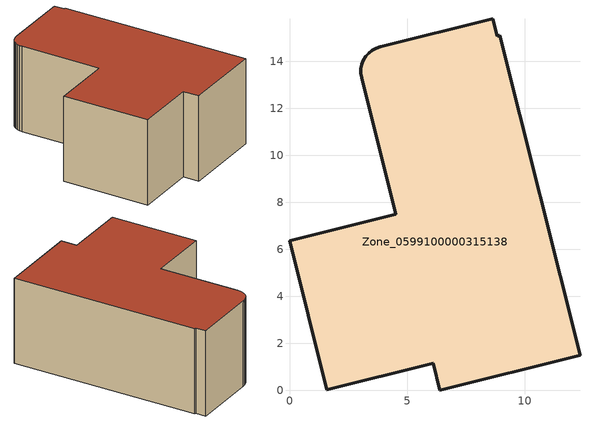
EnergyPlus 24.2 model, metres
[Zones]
Zone_0599100000315138
 floor ground (C_G): 8.83,15.08 8.94,15.11 12.36,1.5 6.4,0 6.12,1.16 1.58,0.03 0,6.36 4.52,7.5 3.07,13.3 3.04,13.49 3.04,13.68 3.08,13.87 3.14,14.04 3.24,14.21 3.37,14.35 3.52,14.47 3.69,14.56 3.87,14.62 8.65,15.82 z0
 wall outside (C_F): 3.37,14.35 3.24,14.21 3.14,14.04 3.08,13.87 3.04,13.68 3.04,13.49 3.07,13.3 4.52,7.5 0,6.36 1.58,0.03 6.12,1.16 6.4,0 12.36,1.5 8.94,15.11 8.83,15.08 8.65,15.82 3.87,14.62 3.69,14.56 3.52,14.47 3.37,14.35 z0:6.44
 roof outside (C_R): 8.65,15.82 3.87,14.62 3.69,14.56 3.52,14.47 3.37,14.35 3.24,14.21 3.14,14.04 3.08,13.87 3.04,13.68 3.04,13.49 3.07,13.3 4.52,7.5 0,6.36 1.58,0.03 6.12,1.16 6.4,0 12.36,1.5 8.94,15.11 8.83,15.08 z6.44
[BUILDING]
Pand.0599100000315138: North Axis=0; Terrain=City; Loads Convergence Tolerance Value=0.04; Temperature Convergence Tolerance Value=0.4; Solar Distribution=FullExterior; Maximum Number of Warmup Days=25; Minimum Number of Warmup Days=1
[Site:Location]
Rotterdam.The.Hague.AP_ZH_NLD Design_Conditions: Latitude=51.96; Longitude=4.45; Time Zone=1; Elevation=-4.5
[SITE:GROUNDTEMPERATURE:BUILDINGSURFACE]
18, 18, 18, 18, 18, 18, 18, 18, 18, 18, 18, 18
[MATERIAL] Thermal Absorptance=0.9; Solar Absorptance=0.7; Visible Absorptance=0.7
Name | Roughness | Thickness | Conductivity | Density | Specific Heat
G.D.1992-2005 | MediumSmooth | 0.15 | 0.06 | 540 | 1210
F.D.1992-2005 | Rough | 0.3 | 0.12 | 1920 | 840
R.D.1992-2005 | MediumRough | 0.2 | 0.08 | 1500 | 1000
[CONSTRUCTION]
C_G: G.D.1992-2005
C_F: F.D.1992-2005
C_R: R.D.1992-2005
[ZONE]
Zone_0599100000315138: Type=1; Multiplier=1; Ceiling Height=Autocalculate; Volume=Autocalculate; Floor Area=autocalculate; Part of Total Floor Area=Yes
[ZONEINFILTRATION:DESIGNFLOWRATE]
Infil_Zone_0599100000315138: Zone or ZoneList or Space or SpaceList=Zone_0599100000315138; Schedule=AlwaysOn; Design Flow Rate Calculation Method=Flow/Area; Flow Rate per Floor Area=0.0021; Constant Term Coefficient=1; Temperature Term Coefficient=0; Velocity Term Coefficient=0; Velocity Squared Term Coefficient=0
[HVACTEMPLATE:ZONE:IDEALLOADSAIRSYSTEM]
Zone_0599100000315138: Maximum Heating Supply Air Temperature=50; Minimum Cooling Supply Air Temperature=13; Maximum Heating Supply Air Humidity Ratio=0.0156; Minimum Cooling Supply Air Humidity Ratio=0.0077; Heating Limit=NoLimit; Cooling Limit=NoLimit; Dehumidification Control Type=ConstantSensibleHeatRatio; Cooling Sensible Heat Ratio=0.7; Dehumidification Setpoint=60; Humidification Control Type=None; Humidification Setpoint=30; Outdoor Air Method=None; Outdoor Air Flow Rate per Person=0.00944; Outdoor Air Flow Rate per Zone Floor Area=0; Outdoor Air Flow Rate per Zone=0; Demand Controlled Ventilation Type=None; Outdoor Air Economizer Type=NoEconomizer; Heat Recovery Type=None; Sensible Heat Recovery Effectiveness=0.7; Latent Heat Recovery Effectiveness=0.65
[ZONECONTROL:THERMOSTAT]
ThermostatControl_Zone_0599100000315138: Zone or ZoneList=Zone_0599100000315138; Control Type Schedule=DualSetpointControlType; Control 1=Thermostat_Zone_0599100000315138; Temperature Difference Between Cutout And Setpoint=0
[THERMOSTATSETPOINT:DUALSETPOINT]
Thermostat_Zone_0599100000315138: Heating Setpoint Temperature Schedule=HeatingSetpoint_Zone_0599100000315138; Cooling Setpoint Temperature Schedule=CoolingSetpoint_Zone_0599100000315138
[SCHEDULE:COMPACT]
HeatingSetpoint_Zone_0599100000315138: Through: 12/31, For: AllDays, Until: 24:00, 21
CoolingSetpoint_Zone_0599100000315138: Through: 12/31, For: AllDays, Until: 24:00, 24
DualSetpointControlType: Through: 12/31, For: AllDays, Until: 24:00, 4
AlwaysOn: Through: 12/31, For: AllDays, Until: 24:00, 1
